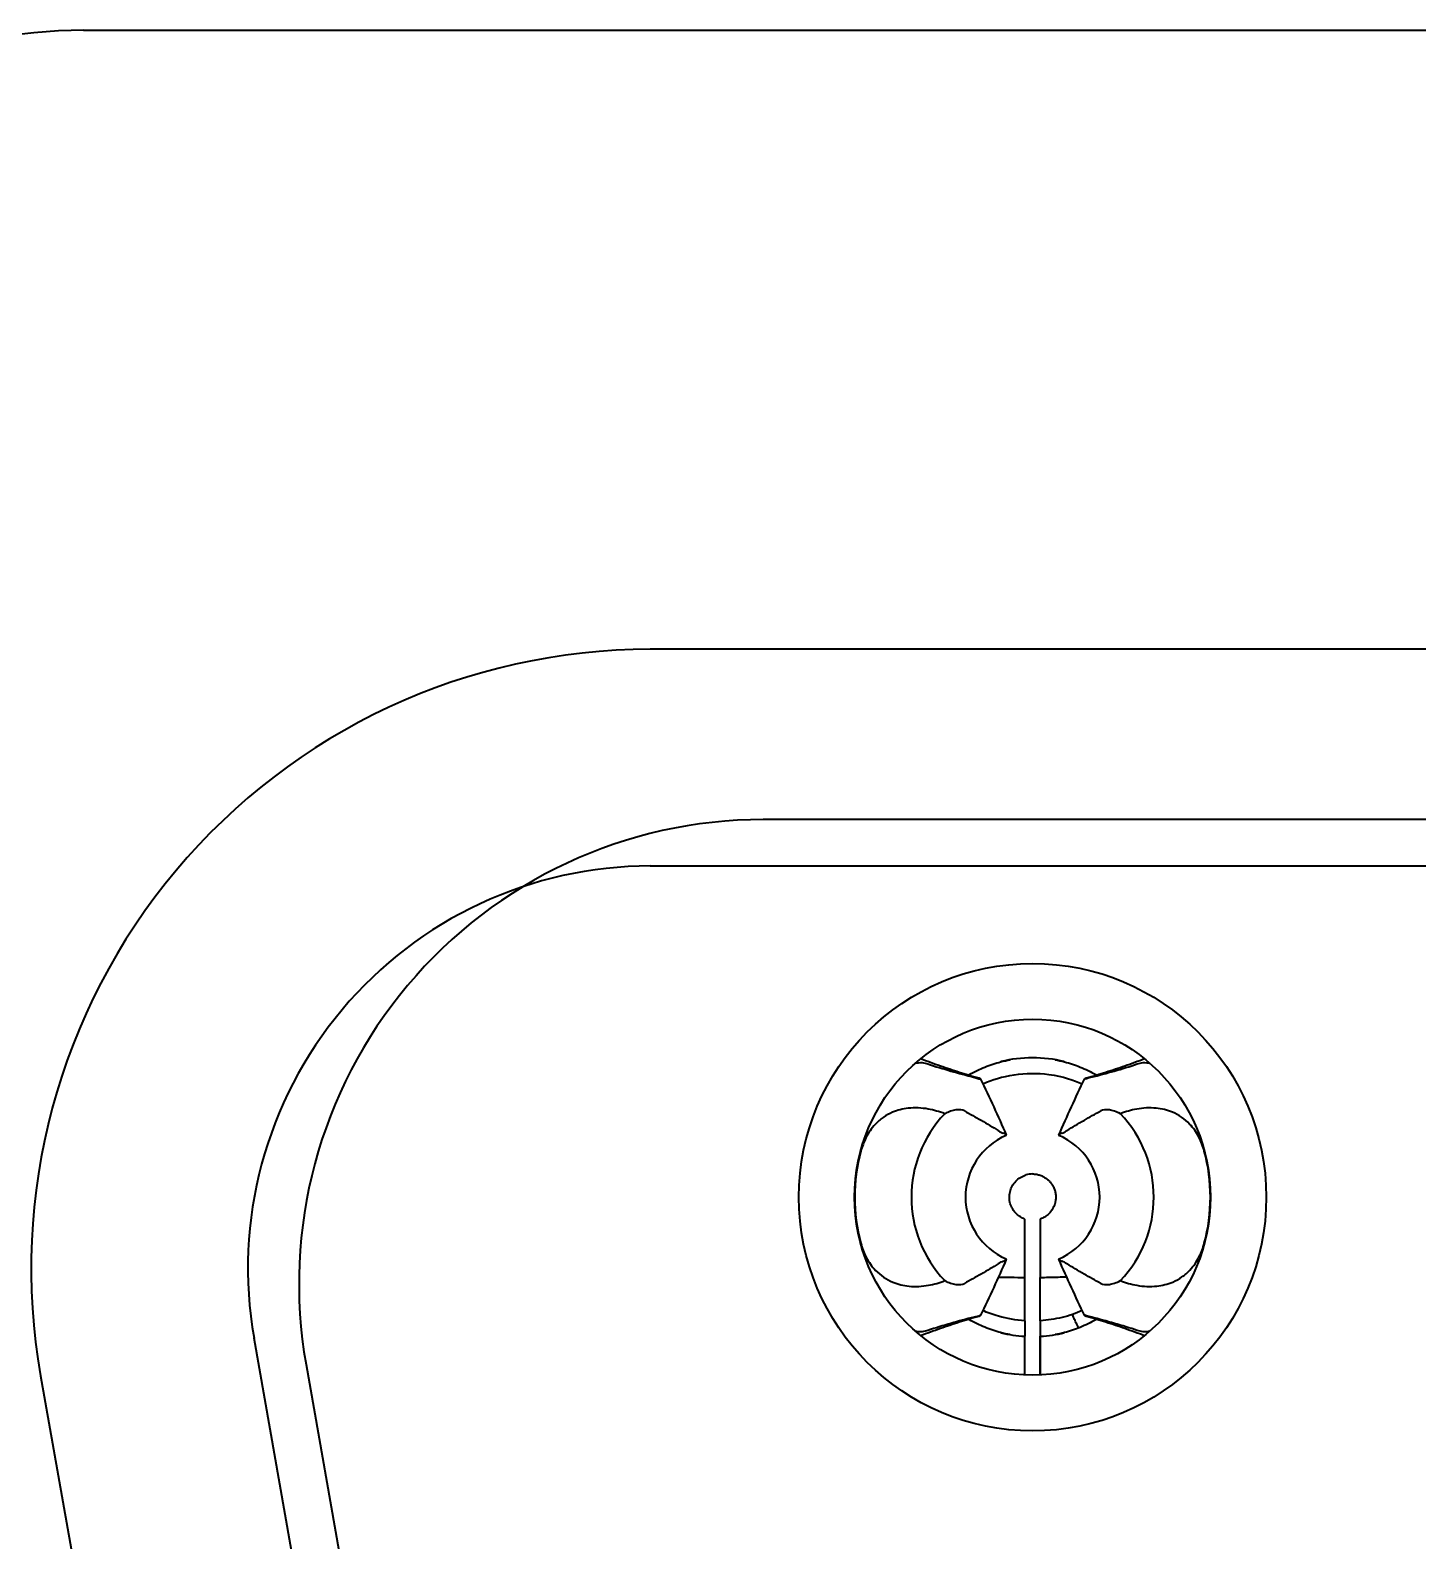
# Model space of a CAD drawing. Header units: millimetres. Extents: x 0 to 1188, y 0 to 840.
# Drawn here: x 105.596 to 110.079, y 349.176 to 354.056 of the extents above; entities that cross this region are included whole.
import ezdxf

# ---------------------------------------------------------------- set-up
doc = ezdxf.new("R2010")
doc.units = ezdxf.units.MM
doc.header["$LTSCALE"] = 2
doc.layers.add('가시적인 것(ISO)', color=3, linetype='Continuous', lineweight=40)

msp = doc.modelspace()

# ---------------------------------------------------------------- linework, layer by layer
at = {"layer": '가시적인 것(ISO)'}
for p, q in [((105.7679, 354.0556), (121.5805, 354.0556)), ((119.9292, 352.0556), (107.5992, 352.0556)), ((119.5642, 351.5056), (107.9642, 351.5056)), ((107.5992, 351.3556), (119.9292, 351.3556)), ((108.8092, 349.8863), (108.8092, 350.0262)), ((108.8592, 349.8863), (108.8592, 350.0263)), ((108.8092, 349.8863), (108.8092, 349.8363)), ((106.9361, 346.3298), (106.319, 349.8298)), ((108.8092, 349.7111), (108.8092, 349.8363)), ((108.8592, 349.7111), (108.8592, 349.8363)), ((105.6296, 349.7083), (106.2467, 346.2083)), ((106.487, 349.7451), (107.0777, 346.3951))]:
    msp.add_line(p, q, dxfattribs=at)
for radius in [0.755, 0.575]:
    msp.add_circle((108.8342, 350.2856), radius, dxfattribs=at)
for centre, radius, start, end in [((105.7679, 352.5556), 1.5, 90, 186.941), ((107.5992, 350.0556), 2, 90, 190), ((107.9642, 350.0056), 1.5, 90, 190), ((107.5992, 350.0556), 1.3, 90, 190), ((108.8342, 350.2856), 0.45, 90, 103.1782), ((108.8342, 350.2856), 0.45, 76.8218, 90), ((108.8342, 350.2856), 0.3916, 136.4808, 223.5197), ((108.8342, 350.2856), 0.3916, 316.4807, 43.5197), ((108.8342, 350.2856), 0.2168, 113.2155, 246.7835), ((108.8342, 350.2856), 0.2168, 293.2154, 66.7839), ((108.8342, 350.2856), 0.5744, 164.9931, 195.0072), ((108.8342, 350.2856), 0.5744, 344.993, 15.0072), ((108.8342, 350.2856), 0.45, 256.8218, 266.8153), ((108.8342, 350.2856), 0.45, 273.1847, 283.1782)]:
    msp.add_arc(centre, radius, start, end, dxfattribs=at)
for centre, major_axis, ratio, start_param, end_param in [((108.2111, 350.3548), (-0.463, -0.2959), 0.288486, 3.394773, 3.408067), ((108.1904, 350.4507), (-0.4764, -0.2156), 0.090673, 3.19962, 3.25302), ((109.4779, 350.4508), (-0.4763, 0.2155), 0.090719, 6.171688, 6.225172), ((109.4793, 350.3384), (-0.4849, 0.3125), 0.282237, 6.024108, 6.03711), ((108.8343, 350.2837), (0.0022, -0.0768), 0.987445, 3.113519, 3.4016), ((108.1906, 350.1203), (-0.4763, 0.2155), 0.090718, 3.030103, 3.083581), ((109.478, 350.1204), (-0.4764, -0.2156), 0.090678, 0.058025, 0.111435), ((108.1893, 350.2327), (-0.4848, 0.3124), 0.282265, 2.882483, 2.895485), ((109.4544, 350.214), (-0.46, -0.2936), 0.289369, 0.254193, 0.267535)]:
    msp.add_ellipse(centre, major_axis=major_axis, ratio=ratio, start_param=start_param, end_param=end_param, dxfattribs=at)
for points, knots in [([(108.6618, 350.6698), (108.6381, 350.6759), (108.6165, 350.6825), (108.5767, 350.6953), (108.5563, 350.7021), (108.515, 350.7166), (108.4933, 350.7245), (108.4723, 350.7324)], [0.000001, 0.000001, 0.000001, 0.000001, 0.0588699, 0.0588699, 0.1213777, 0.1213777, 0.1902477, 0.1902477, 0.1902477, 0.1902477]), ([(108.6302, 350.6815), (108.6465, 350.6909), (108.6632, 350.6991), (108.6801, 350.706), (108.697, 350.7129), (108.714, 350.7185), (108.7311, 350.7229), (108.7412, 350.7256), (108.7513, 350.7278), (108.7614, 350.7296)], [0, 0, 0, 0, 0.25, 0.25, 0.25, 0.5, 0.5, 0.5, 0.6474893, 0.6474893, 0.6474893, 0.6474893]), ([(108.907, 350.7296), (108.9172, 350.7278), (108.9273, 350.7256), (108.9373, 350.7229), (108.9544, 350.7185), (108.9714, 350.7129), (108.9883, 350.706), (109.0052, 350.6991), (109.0219, 350.6909), (109.0383, 350.6815)], [0.3524805, 0.3524805, 0.3524805, 0.3524805, 0.5, 0.5, 0.5, 0.75, 0.75, 0.75, 1, 1, 1, 1]), ([(109.1962, 350.7324), (109.1751, 350.7245), (109.1534, 350.7166), (109.1121, 350.7021), (109.0917, 350.6952), (109.0519, 350.6825), (109.0303, 350.6759), (109.0067, 350.6698)], [0.0651274, 0.0651274, 0.0651274, 0.0651274, 0.135923, 0.135923, 0.2001231, 0.2001231, 0.2605456, 0.2605456, 0.2605456, 0.2605456]), ([(108.4557, 350.7184), (108.4591, 350.7192), (108.4624, 350.7197), (108.474, 350.7211), (108.4812, 350.7206), (108.4869, 350.7187)], [-0.008311391, -0.008311391, -0.008311391, -0.008311391, -0.006071666, -0.006071666, -0.000001, -0.000001, -0.000001, -0.000001]), ([(108.4869, 350.7187), (108.5105, 350.7111), (108.5355, 350.7033), (108.5729, 350.6923), (108.5852, 350.6888), (108.6096, 350.6821), (108.6223, 350.6787), (108.6353, 350.6755)], [0.000001, 0.000001, 0.000001, 0.000001, 0.02510025, 0.02510025, 0.03680794, 0.03680794, 0.04760817, 0.04760817, 0.04760817, 0.04760817]), ([(108.6737, 350.652), (108.7034, 350.665), (108.7368, 350.6754), (108.8117, 350.6867), (108.8498, 350.687), (108.9316, 350.6761), (108.9678, 350.6637), (108.9947, 350.652)], [0.00074803, 0.00074803, 0.00074803, 0.00074803, 0.01038667, 0.01038667, 0.01998416, 0.01998416, 0.03136891, 0.03136891, 0.03136891, 0.03136891]), ([(109.0331, 350.6755), (109.046, 350.6787), (109.0587, 350.6821), (109.0831, 350.6887), (109.0954, 350.6922), (109.1328, 350.7032), (109.1579, 350.7111), (109.1815, 350.7187)], [0.000001, 0.000001, 0.000001, 0.000001, 0.01087287, 0.01087287, 0.02267328, 0.02267328, 0.04807128, 0.04807128, 0.04807128, 0.04807128]), ([(109.1815, 350.7187), (109.1872, 350.7206), (109.1945, 350.7211), (109.2061, 350.7197), (109.2093, 350.7191), (109.2127, 350.7184)], [-0.048121605, -0.048121605, -0.048121605, -0.048121605, -0.04200366, -0.04200366, -0.039794059, -0.039794059, -0.039794059, -0.039794059]), ([(108.638, 350.6748), (108.6584, 350.6691), (108.6678, 350.6658), (108.6661, 350.6677), (108.6656, 350.668), (108.6649, 350.6684)], [0.000001, 0.000001, 0.000001, 0.000001, 0.01769583, 0.01769583, 0.02027831, 0.02027831, 0.02027831, 0.02027831]), ([(109.0305, 350.6748), (109.0101, 350.6691), (109.0006, 350.6658), (109.0023, 350.6677), (109.0028, 350.668), (109.0035, 350.6684)], [-0.02032758, -0.02032758, -0.02032758, -0.02032758, -0.00261133, -0.00261133, -0.000001, -0.000001, -0.000001, -0.000001]), ([(108.5502, 350.5552), (108.5331, 350.5618), (108.5153, 350.567), (108.476, 350.574), (108.4542, 350.5752), (108.4153, 350.5709), (108.3981, 350.5667), (108.3712, 350.5553), (108.3612, 350.5498), (108.3425, 350.5368), (108.3338, 350.5293), (108.3138, 350.5081), (108.3037, 350.4934), (108.2887, 350.4637), (108.2834, 350.4492), (108.2794, 350.4343)], [0.000001, 0.000001, 0.000001, 0.000001, 0.00626223, 0.00626223, 0.01343841, 0.01343841, 0.01913464, 0.01913464, 0.02272973, 0.02272973, 0.02626393, 0.02626393, 0.03167014, 0.03167014, 0.03630667, 0.03630667, 0.03630667, 0.03630667]), ([(108.6142, 350.5643), (108.6076, 350.5679), (108.5981, 350.569), (108.5758, 350.5657), (108.5635, 350.5618), (108.5502, 350.5552)], [0.000001, 0.000001, 0.000001, 0.000001, 0.00832328, 0.00832328, 0.01574209, 0.01574209, 0.01574209, 0.01574209]), ([(108.6142, 350.5643), (108.6321, 350.5545), (108.6502, 350.5442), (108.6878, 350.5223), (108.7054, 350.5122), (108.7232, 350.5009)], [0.000001, 0.000001, 0.000001, 0.000001, 0.02267265, 0.02267265, 0.04797339, 0.04797339, 0.04797339, 0.04797339]), ([(108.9453, 350.5009), (108.963, 350.5122), (108.9807, 350.5224), (109.0182, 350.5441), (109.0362, 350.5544), (109.0543, 350.5643)], [0.000001, 0.000001, 0.000001, 0.000001, 0.02202225, 0.02202225, 0.04195247, 0.04195247, 0.04195247, 0.04195247]), ([(109.1182, 350.5552), (109.105, 350.5618), (109.0927, 350.5657), (109.0704, 350.5691), (109.0609, 350.5679), (109.0543, 350.5643)], [0.000001, 0.000001, 0.000001, 0.000001, 0.00737627, 0.00737627, 0.01570949, 0.01570949, 0.01570949, 0.01570949]), ([(109.389, 350.4343), (109.3848, 350.45), (109.3791, 350.4653), (109.3635, 350.4952), (109.3536, 350.5094), (109.3337, 350.5301), (109.3251, 350.5374), (109.3063, 350.5503), (109.2962, 350.5558), (109.2689, 350.5671), (109.2513, 350.5712), (109.2124, 350.5751), (109.1911, 350.5738), (109.1526, 350.5668), (109.135, 350.5617), (109.1182, 350.5552)], [0.000001, 0.000001, 0.000001, 0.000001, 0.00488809, 0.00488809, 0.01015041, 0.01015041, 0.01364946, 0.01364946, 0.01725329, 0.01725329, 0.02305912, 0.02305912, 0.03007931, 0.03007931, 0.03622793, 0.03622793, 0.03622793, 0.03622793]), ([(108.7232, 350.5009), (108.7261, 350.499), (108.7288, 350.4973), (108.7342, 350.4944), (108.7367, 350.4932), (108.7392, 350.4922)], [-0.007255096, -0.007255096, -0.007255096, -0.007255096, -0.003632959, -0.003632959, -0.000001, -0.000001, -0.000001, -0.000001]), ([(108.7491, 350.485), (108.7499, 350.4856), (108.7495, 350.4865), (108.7479, 350.4877), (108.7462, 350.4889), (108.7433, 350.4905), (108.7392, 350.4922)], [0, 0, 0, 0, 0.5, 0.5, 0.5, 1, 1, 1, 1]), ([(108.9293, 350.4922), (108.9251, 350.4905), (108.9222, 350.4889), (108.9206, 350.4877), (108.9189, 350.4865), (108.9185, 350.4856), (108.9193, 350.485)], [0, 0, 0, 0, 0.5, 0.5, 0.5, 1, 1, 1, 1]), ([(108.9293, 350.4922), (108.9317, 350.4932), (108.9343, 350.4944), (108.9396, 350.4973), (108.9424, 350.499), (108.9453, 350.5009)], [-0.007254423, -0.007254423, -0.007254423, -0.007254423, -0.003622775, -0.003622775, -0.000001, -0.000001, -0.000001, -0.000001]), ([(108.7823, 350.2314), (108.7776, 350.2359), (108.7735, 350.2411), (108.7701, 350.2466), (108.7667, 350.2522), (108.7641, 350.2582), (108.7622, 350.2645), (108.7604, 350.2707), (108.7594, 350.2772), (108.7592, 350.2837), (108.7591, 350.2902), (108.7598, 350.2967), (108.7613, 350.303), (108.7628, 350.3093), (108.7651, 350.3154), (108.7682, 350.3212), (108.7713, 350.3269), (108.7751, 350.3322), (108.7796, 350.337), (108.7841, 350.3417), (108.7892, 350.3459), (108.7948, 350.3494), (108.8004, 350.3528), (108.8064, 350.3555), (108.8126, 350.3574)], [0, 0, 0, 0, 0.125, 0.125, 0.125, 0.25, 0.25, 0.25, 0.375, 0.375, 0.375, 0.5, 0.5, 0.5, 0.625, 0.625, 0.625, 0.75, 0.75, 0.75, 0.875, 0.875, 0.875, 0.9999979, 0.9999979, 0.9999979, 0.9999979]), ([(108.8342, 350.3606), (108.8387, 350.3606), (108.8432, 350.3602), (108.8476, 350.3594), (108.8494, 350.359), (108.8513, 350.3586), (108.8531, 350.3581), (108.8569, 350.3571), (108.8607, 350.3558), (108.8644, 350.3542), (108.8666, 350.3533), (108.8687, 350.3522), (108.8708, 350.351), (108.8738, 350.3493), (108.8767, 350.3474), (108.8795, 350.3454), (108.8818, 350.3436), (108.8841, 350.3417), (108.8862, 350.3396), (108.8883, 350.3376), (108.8903, 350.3355), (108.8921, 350.3332), (108.8943, 350.3305), (108.8963, 350.3277), (108.8981, 350.3248), (108.8994, 350.3227), (108.9006, 350.3206), (108.9016, 350.3185), (108.9034, 350.3149), (108.9048, 350.3111), (108.906, 350.3073), (108.9065, 350.3055), (108.907, 350.3037), (108.9074, 350.3019), (108.9084, 350.2975), (108.909, 350.293), (108.9092, 350.2886), (108.9092, 350.2872), (108.9092, 350.2859), (108.9092, 350.2845), (108.9091, 350.2795), (108.9086, 350.2745), (108.9075, 350.2697), (108.9073, 350.2689), (108.9071, 350.268), (108.9069, 350.2672), (108.9056, 350.2619), (108.9037, 350.2567), (108.9012, 350.2518), (108.8983, 350.2461), (108.8947, 350.2408), (108.8905, 350.236), (108.8868, 350.2318), (108.8826, 350.228), (108.878, 350.2247), (108.8774, 350.2243), (108.8768, 350.2238), (108.8762, 350.2234), (108.872, 350.2206), (108.8675, 350.2181), (108.8627, 350.2162), (108.8616, 350.2157), (108.8604, 350.2153), (108.8592, 350.2149)], [0, 0, 0, 0, 0.064029, 0.064029, 0.064029, 0.090909, 0.090909, 0.090909, 0.147575, 0.147575, 0.147575, 0.181818, 0.181818, 0.181818, 0.230906, 0.230906, 0.230906, 0.272727, 0.272727, 0.272727, 0.31446, 0.31446, 0.31446, 0.363636, 0.363636, 0.363636, 0.397788, 0.397788, 0.397788, 0.454545, 0.454545, 0.454545, 0.481311, 0.481311, 0.481311, 0.545455, 0.545455, 0.545455, 0.564756, 0.564756, 0.564756, 0.636364, 0.636364, 0.636364, 0.648191, 0.648191, 0.648191, 0.727273, 0.727273, 0.727273, 0.818182, 0.818182, 0.818182, 0.898575, 0.898575, 0.898575, 0.909091, 0.909091, 0.909091, 0.981969, 0.981969, 0.981969, 1, 1, 1, 1]), ([(108.8092, 350.2149), (108.8041, 350.2167), (108.7944, 350.2214), (108.786, 350.2279), (108.7823, 350.2314)], [0.0000005, 0.0000005, 0.0000005, 0.0000005, 0.5, 0.999989, 0.999989, 0.999989, 0.999989]), ([(108.8092, 350.1176), (108.8092, 350.1485), (108.8092, 350.173), (108.8092, 350.2061), (108.8092, 350.2149), (108.8092, 350.2149)], [-0.0283629, -0.0283629, -0.0283629, -0.0283629, -0.01405808, -0.01405808, -0.000001, -0.000001, -0.000001, -0.000001]), ([(108.8592, 350.2149), (108.8592, 350.2149), (108.8592, 350.2061), (108.8592, 350.173), (108.8592, 350.1486), (108.8592, 350.1178)], [-0.0282305, -0.0282305, -0.0282305, -0.0282305, -0.01423903, -0.01423903, -0.0000015, -0.0000015, -0.0000015, -0.0000015]), ([(108.2794, 350.1368), (108.2836, 350.121), (108.2894, 350.1056), (108.3051, 350.0757), (108.315, 350.0615), (108.3348, 350.0409), (108.3434, 350.0336), (108.3623, 350.0207), (108.3724, 350.0153), (108.3998, 350.0039), (108.4174, 349.9998), (108.4563, 349.996), (108.4775, 349.9973), (108.5159, 350.0043), (108.5334, 350.0094), (108.5502, 350.0159)], [0.000001, 0.000001, 0.000001, 0.000001, 0.00492376, 0.00492376, 0.01016888, 0.01016888, 0.01366516, 0.01366516, 0.01727295, 0.01727295, 0.02310028, 0.02310028, 0.0300965, 0.0300965, 0.03622826, 0.03622826, 0.03622826, 0.03622826]), ([(109.1182, 350.0159), (109.1353, 350.0093), (109.1532, 350.0041), (109.1924, 349.9971), (109.2142, 349.9959), (109.2532, 350.0003), (109.2703, 350.0045), (109.2972, 350.0158), (109.3072, 350.0213), (109.326, 350.0344), (109.3346, 350.0418), (109.3547, 350.063), (109.3647, 350.0777), (109.3797, 350.1074), (109.385, 350.1219), (109.389, 350.1368)], [0.000001, 0.000001, 0.000001, 0.000001, 0.00626235, 0.00626235, 0.0134386, 0.0134386, 0.01913477, 0.01913477, 0.02272976, 0.02272976, 0.0262638, 0.0262638, 0.03166957, 0.03166957, 0.03630665, 0.03630665, 0.03630665, 0.03630665]), ([(108.7231, 350.0703), (108.7054, 350.0589), (108.6877, 350.0487), (108.6502, 350.027), (108.6322, 350.0167), (108.6142, 350.0068)], [0.000001, 0.000001, 0.000001, 0.000001, 0.02202179, 0.02202179, 0.04195434, 0.04195434, 0.04195434, 0.04195434]), ([(108.7392, 350.0789), (108.7367, 350.0779), (108.7342, 350.0767), (108.7288, 350.0738), (108.7261, 350.0721), (108.7231, 350.0703)], [-0.007253637, -0.007253637, -0.007253637, -0.007253637, -0.003622384, -0.003622384, -0.000001, -0.000001, -0.000001, -0.000001]), ([(108.7392, 350.0789), (108.7433, 350.0807), (108.7462, 350.0822), (108.7479, 350.0834), (108.7495, 350.0846), (108.7499, 350.0856), (108.7491, 350.0861)], [0, 0, 0, 0, 0.5, 0.5, 0.5, 1, 1, 1, 1]), ([(108.9193, 350.0861), (108.9185, 350.0856), (108.9189, 350.0846), (108.9205, 350.0834), (108.9222, 350.0822), (108.9251, 350.0807), (108.9292, 350.0789)], [0, 0, 0, 0, 0.5, 0.5, 0.5, 1, 1, 1, 1]), ([(108.9453, 350.0703), (108.9424, 350.0721), (108.9396, 350.0738), (108.9342, 350.0767), (108.9317, 350.0779), (108.9292, 350.0789)], [-0.007255314, -0.007255314, -0.007255314, -0.007255314, -0.003633065, -0.003633065, -0.000001, -0.000001, -0.000001, -0.000001]), ([(109.0543, 350.0068), (109.0363, 350.0166), (109.0183, 350.027), (108.9806, 350.0488), (108.963, 350.0589), (108.9453, 350.0703)], [0.000001, 0.000001, 0.000001, 0.000001, 0.02266577, 0.02266577, 0.04797204, 0.04797204, 0.04797204, 0.04797204]), ([(108.5502, 350.0159), (108.5635, 350.0093), (108.5757, 350.0054), (108.598, 350.0021), (108.6075, 350.0032), (108.6142, 350.0068)], [0.000001, 0.000001, 0.000001, 0.000001, 0.00737626, 0.00737626, 0.01570945, 0.01570945, 0.01570945, 0.01570945]), ([(108.7239, 350.0276), (108.7368, 350.0277), (108.7502, 350.0274), (108.7787, 350.0268), (108.7939, 350.0264), (108.8092, 350.0262)], [0.017214595, 0.017214595, 0.017214595, 0.017214595, 0.021507398, 0.021507398, 0.026103666, 0.026103666, 0.026103666, 0.026103666]), ([(108.8592, 350.0263), (108.868, 350.0265), (108.8767, 350.0266), (108.8959, 350.0271), (108.9063, 350.0274), (108.926, 350.0278), (108.9353, 350.0279), (108.9444, 350.0278)], [0.000001, 0.000001, 0.000001, 0.000001, 0.002645454, 0.002645454, 0.005867942, 0.005867942, 0.008896239, 0.008896239, 0.008896239, 0.008896239]), ([(109.0543, 350.0068), (109.0609, 350.0032), (109.0704, 350.0021), (109.0927, 350.0054), (109.1049, 350.0093), (109.1182, 350.0159)], [0.000001, 0.000001, 0.000001, 0.000001, 0.00832329, 0.00832329, 0.01574211, 0.01574211, 0.01574211, 0.01574211]), ([(108.4723, 349.8388), (108.4934, 349.8467), (108.5151, 349.8546), (108.5564, 349.869), (108.5768, 349.8759), (108.6166, 349.8887), (108.6382, 349.8952), (108.6617, 349.9014)], [0.065118, 0.065118, 0.065118, 0.065118, 0.1360095, 0.1360095, 0.2001654, 0.2001654, 0.2604816, 0.2604816, 0.2604816, 0.2604816]), ([(108.638, 349.8964), (108.6583, 349.902), (108.6678, 349.9053), (108.6661, 349.9035), (108.6656, 349.9031), (108.6649, 349.9027)], [-0.02032757, -0.02032757, -0.02032757, -0.02032757, -0.00261135, -0.00261135, -0.000001, -0.000001, -0.000001, -0.000001]), ([(108.8092, 349.8863), (108.7805, 349.8881), (108.752, 349.893), (108.7046, 349.9066), (108.6877, 349.913), (108.6737, 349.9192)], [0.000001, 0.000001, 0.000001, 0.000001, 0.00863494, 0.00863494, 0.01473932, 0.01473932, 0.01473932, 0.01473932]), ([(108.9636, 349.9071), (108.9523, 349.9032), (108.9295, 349.8965), (108.8946, 349.8896), (108.871, 349.8871), (108.8592, 349.8863)], [0.0000018, 0.0000018, 0.0000018, 0.0000018, 0.3333334, 0.6666667, 1, 1, 1, 1]), ([(108.9831, 349.8631), (108.9802, 349.8686), (108.9743, 349.8798), (108.9677, 349.8946), (108.9646, 349.9032), (108.9636, 349.9071)], [0.0448363, 0.0448363, 0.0448363, 0.0448363, 0.3333333, 0.6666667, 0.9998988, 0.9998988, 0.9998988, 0.9998988]), ([(109.0305, 349.8964), (109.0101, 349.902), (109.0006, 349.9053), (109.0023, 349.9035), (109.0028, 349.9031), (109.0035, 349.9027)], [0.000001, 0.000001, 0.000001, 0.000001, 0.01769584, 0.01769584, 0.02027831, 0.02027831, 0.02027831, 0.02027831]), ([(109.0067, 349.9014), (109.0303, 349.8952), (109.0519, 349.8887), (109.0917, 349.8759), (109.1122, 349.869), (109.1534, 349.8546), (109.1751, 349.8467), (109.1962, 349.8388)], [0.000001, 0.000001, 0.000001, 0.000001, 0.0588726, 0.0588726, 0.1213808, 0.1213808, 0.1902463, 0.1902463, 0.1902463, 0.1902463]), ([(108.4869, 349.8524), (108.4812, 349.8506), (108.474, 349.8501), (108.4623, 349.8514), (108.4591, 349.852), (108.4557, 349.8527)], [-0.04812161, -0.04812161, -0.04812161, -0.04812161, -0.042003663, -0.042003663, -0.039794059, -0.039794059, -0.039794059, -0.039794059]), ([(108.6353, 349.8956), (108.6224, 349.8924), (108.6097, 349.8891), (108.5854, 349.8824), (108.5731, 349.8789), (108.5357, 349.8679), (108.5105, 349.86), (108.4869, 349.8524)], [0.000001, 0.000001, 0.000001, 0.000001, 0.01087239, 0.01087239, 0.02267253, 0.02267253, 0.04807062, 0.04807062, 0.04807062, 0.04807062]), ([(108.7613, 349.8415), (108.7512, 349.8433), (108.7411, 349.8456), (108.7311, 349.8482), (108.714, 349.8526), (108.697, 349.8583), (108.6801, 349.8652), (108.6632, 349.872), (108.6465, 349.8802), (108.6302, 349.8896)], [0.2633685, 0.2633685, 0.2633685, 0.2633685, 0.43111, 0.43111, 0.43111, 0.715555, 0.715555, 0.715555, 1, 1, 1, 1]), ([(108.8592, 349.8863), (108.8592, 349.8815), (108.8592, 349.8715), (108.8592, 349.8552), (108.8592, 349.8432), (108.8592, 349.8368), (108.8592, 349.8363)], [0, 0, 0, 0, 0.125, 0.25, 0.375, 0.3853845, 0.3853845, 0.3853845, 0.3853845]), ([(109.0383, 349.8896), (109.0219, 349.8802), (109.0052, 349.872), (108.9883, 349.8651), (108.9714, 349.8583), (108.9544, 349.8526), (108.9373, 349.8482), (108.9273, 349.8456), (108.9172, 349.8433), (108.9071, 349.8415)], [0, 0, 0, 0, 0.2844503, 0.2844503, 0.2844503, 0.5689005, 0.5689005, 0.5689005, 0.7366104, 0.7366104, 0.7366104, 0.7366104]), ([(109.1815, 349.8524), (109.1579, 349.86), (109.1329, 349.8678), (109.0955, 349.8788), (109.0832, 349.8824), (109.0589, 349.889), (109.0461, 349.8924), (109.0331, 349.8956)], [0.000001, 0.000001, 0.000001, 0.000001, 0.02510087, 0.02510087, 0.0368086, 0.0368086, 0.04760889, 0.04760889, 0.04760889, 0.04760889]), ([(109.2127, 349.8527), (109.2093, 349.852), (109.206, 349.8514), (109.1944, 349.8501), (109.1872, 349.8506), (109.1815, 349.8524)], [-0.008311413, -0.008311413, -0.008311413, -0.008311413, -0.00607167, -0.00607167, -0.000001, -0.000001, -0.000001, -0.000001]), ([(108.8092, 349.7111), (108.8092, 349.7309), (108.8092, 349.7728), (108.8092, 349.814), (108.8092, 349.8357)], [0.3705936, 0.3705936, 0.3705936, 0.3705936, 0.6666667, 0.9999916, 0.9999916, 0.9999916, 0.9999916]), ([(108.8592, 349.8357), (108.8592, 349.814), (108.8592, 349.7728), (108.8592, 349.7309), (108.8592, 349.7111)], [0.0000084, 0.0000084, 0.0000084, 0.0000084, 0.3333333, 0.6294063, 0.6294063, 0.6294063, 0.6294063])]:
    msp.add_open_spline(points, degree=3, knots=knots, dxfattribs=at)
for points in [[(108.6267, 350.6795), (108.6279, 350.6802), (108.629, 350.6809), (108.6302, 350.6815)], [(109.0383, 350.6815), (109.0394, 350.6809), (109.0406, 350.6802), (109.0417, 350.6795)], [(108.6664, 350.6672), (108.695, 350.6076), (108.7226, 350.5472), (108.7494, 350.4861)], [(108.919, 350.4861), (108.9458, 350.5472), (108.9735, 350.6077), (109.002, 350.6672)], [(108.7491, 350.485), (108.749, 350.4849), (108.7489, 350.4848), (108.7488, 350.4848)], [(108.9193, 350.485), (108.9194, 350.4849), (108.9195, 350.4848), (108.9197, 350.4848)], [(108.8092, 350.0262), (108.8092, 350.0419), (108.8092, 350.0728), (108.8092, 350.1028), (108.8092, 350.1176)], [(108.8592, 350.1178), (108.8592, 350.1034), (108.8592, 350.0738), (108.8592, 350.0425), (108.8592, 350.0263)], [(108.7494, 350.085), (108.7226, 350.0239), (108.695, 349.9635), (108.6664, 349.9039)], [(108.7491, 350.0861), (108.749, 350.0862), (108.7489, 350.0863), (108.7488, 350.0863)], [(109.002, 349.9039), (108.9734, 349.9635), (108.9458, 350.0239), (108.919, 350.085)], [(108.9193, 350.0861), (108.9194, 350.0862), (108.9195, 350.0863), (108.9197, 350.0863)], [(108.9947, 349.9192), (108.9845, 349.9147), (108.9741, 349.9107), (108.9636, 349.9071)], [(108.6302, 349.8896), (108.629, 349.8903), (108.6279, 349.8909), (108.6267, 349.8916)], [(109.0417, 349.8916), (109.0406, 349.8909), (109.0394, 349.8903), (109.0383, 349.8896)], [(108.8092, 349.8357), (108.8092, 349.8357), (108.8092, 349.8357), (108.8092, 349.8357)], [(108.8592, 349.8357), (108.8592, 349.8357), (108.8592, 349.8357), (108.8592, 349.8357)]]:
    msp.add_open_spline(points, degree=3, dxfattribs=at)

doc.saveas('drawing.dxf')
